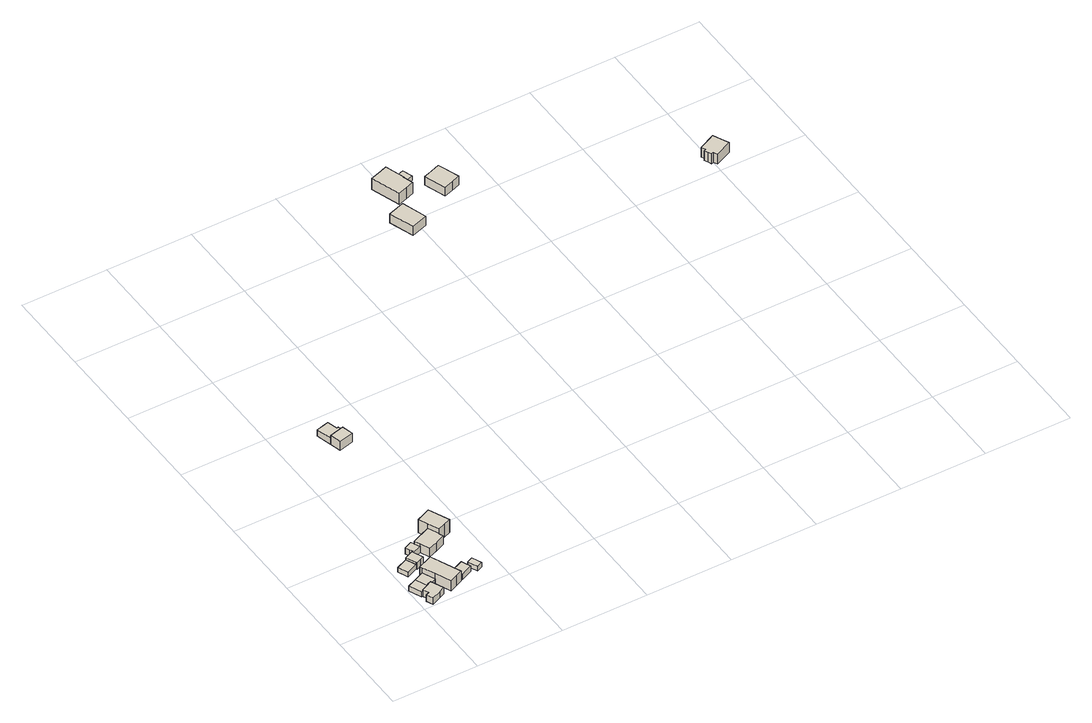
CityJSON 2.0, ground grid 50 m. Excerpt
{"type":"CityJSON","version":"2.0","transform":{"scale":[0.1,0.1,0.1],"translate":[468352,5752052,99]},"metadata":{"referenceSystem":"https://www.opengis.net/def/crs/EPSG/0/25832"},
"CityObjects":{
"building1":{"type":"Building","attributes":{"Gemeindeschluessel":"05754044","BezugspunktDach":"2000","function":"31001_2724","measuredHeight":3.28},"address":[{"country":"Germany","locality":"Verl","thoroughfareNumber":"103","thoroughfareName":"Fichtenteich"}],"geometry":[{"type":"Solid","lod":"1","boundaries":[[[[0,1,2,3,4]],[[5,6,7,8,9]],[[5,9,4,3]],[[6,5,3,2]],[[7,6,2,1]],[[8,7,1,0]],[[9,8,0,4]]]]}]},
"building2":{"type":"Building","attributes":{"Gemeindeschluessel":"05754044","function":"31001_9998"},"address":[{"country":"Germany","locality":"Verl","thoroughfareNumber":"103","thoroughfareName":"Fichtenteich"}],"children":["building2-1","building2-2"]},
"building2-1":{"type":"BuildingPart","attributes":{"BezugspunktDach":"2000","measuredHeight":5.03},"parents":["building2"],"geometry":[{"type":"Solid","lod":"1","boundaries":[[[[10,11,12,13,14,15,16,17,18,19]],[[20,21,22,23,24,25,26,27,28,29]],[[20,29,19,18]],[[21,20,18,17]],[[22,21,17,16]],[[23,22,16,15]],[[24,23,15,14]],[[25,24,14,13]],[[26,25,13,12]],[[27,26,12,11]],[[28,27,11,10]],[[29,28,10,19]]]]}]},
"building2-2":{"type":"BuildingPart","attributes":{"BezugspunktDach":"2000","measuredHeight":3.18},"parents":["building2"],"geometry":[{"type":"Solid","lod":"1","boundaries":[[[[30,31,32,33,34]],[[26,35,36,37,27]],[[26,27,34,33]],[[35,26,33,32]],[[36,35,32,31]],[[37,36,31,30]],[[27,37,30,34]]]]}]},
"building3":{"type":"Building","attributes":{"Gemeindeschluessel":"05754044","BezugspunktDach":"2000","function":"31001_9998","measuredHeight":3.02},"address":[{"country":"Germany","locality":"Verl","thoroughfareNumber":"103","thoroughfareName":"Fichtenteich"}],"geometry":[{"type":"Solid","lod":"1","boundaries":[[[[38,39,40,41]],[[42,43,44,45]],[[42,45,41,40]],[[43,42,40,39]],[[44,43,39,38]],[[45,44,38,41]]]]}]},
"building4":{"type":"Building","attributes":{"Gemeindeschluessel":"05754044","BezugspunktDach":"2000","function":"31001_2721","measuredHeight":8.56},"address":[{"country":"Germany","locality":"Verl","thoroughfareNumber":"103","thoroughfareName":"Fichtenteich"}],"geometry":[{"type":"Solid","lod":"1","boundaries":[[[[46,47,48,49,50,51,52,53]],[[54,37,36,55,56,57,58,59]],[[54,59,53,52]],[[37,54,52,51]],[[36,37,51,50]],[[55,36,50,49]],[[56,55,49,48]],[[57,56,48,47]],[[58,57,47,46]],[[59,58,46,53]]]]}]},
"building5":{"type":"Building","attributes":{"Gemeindeschluessel":"05754044","function":"31001_2724"},"address":[{"country":"Germany","locality":"Verl","thoroughfareNumber":"103","thoroughfareName":"Fichtenteich"}],"children":["building5-1","building5-2","building5-3"]},
"building5-1":{"type":"BuildingPart","attributes":{"BezugspunktDach":"2000","measuredHeight":7.87},"parents":["building5"],"geometry":[{"type":"Solid","lod":"1","boundaries":[[[[60,61,62,63,64,65,66,67,68]],[[69,70,71,72,73,74,75,76,77]],[[69,77,68,67]],[[70,69,67,66]],[[71,70,66,65]],[[72,71,65,64]],[[73,72,64,63]],[[74,73,63,62]],[[75,74,62,61]],[[76,75,61,60]],[[77,76,60,68]]]]}]},
"building5-2":{"type":"BuildingPart","attributes":{"BezugspunktDach":"2000","measuredHeight":6.14},"parents":["building5"],"geometry":[{"type":"Solid","lod":"1","boundaries":[[[[78,79,80,81,82,83,84,85]],[[86,45,44,87,88,89,90,91]],[[86,91,85,84]],[[45,86,84,83]],[[44,45,83,82]],[[87,44,82,81]],[[88,87,81,80]],[[89,88,80,79]],[[90,89,79,78]],[[91,90,78,85]]]]}]},
"building5-3":{"type":"BuildingPart","attributes":{"BezugspunktDach":"2000","measuredHeight":4.93},"parents":["building5"],"geometry":[{"type":"Solid","lod":"1","boundaries":[[[[92,93,94,95,96,97,98,99,100]],[[89,88,101,102,103,104,73,105,72]],[[89,72,100,99]],[[88,89,99,98]],[[101,88,98,97]],[[102,101,97,96]],[[103,102,96,95]],[[104,103,95,94]],[[73,104,94,93]],[[105,73,93,92]],[[72,105,92,100]]]]}]},
"building6":{"type":"Building","attributes":{"Gemeindeschluessel":"05754044","BezugspunktDach":"2000","function":"31001_9998","measuredHeight":3.8},"address":[{"country":"Germany","locality":"Verl","thoroughfareNumber":"103","thoroughfareName":"Fichtenteich"}],"geometry":[{"type":"Solid","lod":"1","boundaries":[[[[106,107,108,109]],[[110,111,112,113]],[[110,113,109,108]],[[111,110,108,107]],[[112,111,107,106]],[[113,112,106,109]]]]}]},
"building7":{"type":"Building","attributes":{"Gemeindeschluessel":"05754044","BezugspunktDach":"2000","function":"31001_9998","measuredHeight":3.56},"address":[{"country":"Germany","locality":"Verl","thoroughfareNumber":"103","thoroughfareName":"Fichtenteich"}],"geometry":[{"type":"Solid","lod":"1","boundaries":[[[[114,115,116,117]],[[118,119,120,121]],[[118,121,117,116]],[[119,118,116,115]],[[120,119,115,114]],[[121,120,114,117]]]]}]},
"building8":{"type":"Building","attributes":{"Gemeindeschluessel":"05754044","BezugspunktDach":"2000","function":"31001_1210","measuredHeight":10.35},"address":[{"country":"Germany","locality":"Verl","thoroughfareNumber":"103","thoroughfareName":"Fichtenteich"}],"geometry":[{"type":"Solid","lod":"1","boundaries":[[[[122,123,124,125,126,127,128]],[[129,130,131,132,133,134,135]],[[129,135,128,127]],[[130,129,127,126]],[[131,130,126,125]],[[132,131,125,124]],[[133,132,124,123]],[[134,133,123,122]],[[135,134,122,128]]]]}]},
"building9":{"type":"Building","attributes":{"Gemeindeschluessel":"05754044","BezugspunktDach":"2000","function":"31001_1010","measuredHeight":8.09},"address":[{"country":"Germany","locality":"Verl","thoroughfareNumber":"102","thoroughfareName":"Fichtenteich"}],"geometry":[{"type":"Solid","lod":"1","boundaries":[[[[136,137,138,139]],[[140,141,142,143]],[[140,143,139,138]],[[141,140,138,137]],[[142,141,137,136]],[[143,142,136,139]]]]}]},
"building10":{"type":"Building","attributes":{"Gemeindeschluessel":"05754044","BezugspunktDach":"2000","function":"31001_2723","measuredHeight":5.77},"address":[{"country":"Germany","locality":"Verl","thoroughfareNumber":"102","thoroughfareName":"Fichtenteich"}],"geometry":[{"type":"Solid","lod":"1","boundaries":[[[[144,145,146,147,148,149,150,151]],[[152,153,142,154,141,155,156,157]],[[152,157,151,150]],[[153,152,150,149]],[[142,153,149,148]],[[154,142,148,147]],[[141,154,147,146]],[[155,141,146,145]],[[156,155,145,144]],[[157,156,144,151]]]]}]},
"building11":{"type":"Building","attributes":{"Gemeindeschluessel":"05754044","BezugspunktDach":"2000","function":"31001_2724","measuredHeight":6.7},"address":[{"country":"Germany","locality":"Verl","thoroughfareNumber":"86","thoroughfareName":"Fichtenteich"}],"geometry":[{"type":"Solid","lod":"1","boundaries":[[[[158,159,160,161]],[[162,163,164,165]],[[162,165,161,160]],[[163,162,160,159]],[[164,163,159,158]],[[165,164,158,161]]]]}]},
"building12":{"type":"Building","attributes":{"Gemeindeschluessel":"05754044","function":"31001_9998"},"address":[{"country":"Germany","locality":"Verl","thoroughfareNumber":"86","thoroughfareName":"Fichtenteich"}],"children":["building12-1","building12-2"]},
"building12-1":{"type":"BuildingPart","attributes":{"BezugspunktDach":"2000","measuredHeight":10.26},"parents":["building12"],"geometry":[{"type":"Solid","lod":"1","boundaries":[[[[166,167,168,169,170,171,172,173,174]],[[175,176,177,178,179,180,181,182,183]],[[175,183,174,173]],[[176,175,173,172]],[[177,176,172,171]],[[178,177,171,170]],[[179,178,170,169]],[[180,179,169,168]],[[181,180,168,167]],[[182,181,167,166]],[[183,182,166,174]]]]}]},
"building12-2":{"type":"BuildingPart","attributes":{"BezugspunktDach":"2000","measuredHeight":3.13},"parents":["building12"],"geometry":[{"type":"Solid","lod":"1","boundaries":[[[[184,185,186,187]],[[180,179,188,189]],[[180,189,187,186]],[[179,180,186,185]],[[188,179,185,184]],[[189,188,184,187]]]]}]},
"building13":{"type":"Building","attributes":{"Gemeindeschluessel":"05754044","BezugspunktDach":"2000","function":"31001_1210","measuredHeight":7.94},"address":[{"country":"Germany","locality":"Verl","thoroughfareNumber":"86","thoroughfareName":"Fichtenteich"}],"geometry":[{"type":"Solid","lod":"1","boundaries":[[[[190,191,192,193,194,195,196]],[[197,198,199,200,201,202,203]],[[197,203,196,195]],[[198,197,195,194]],[[199,198,194,193]],[[200,199,193,192]],[[201,200,192,191]],[[202,201,191,190]],[[203,202,190,196]]]]}]},
"building14":{"type":"Building","attributes":{"Gemeindeschluessel":"05754044","BezugspunktDach":"2000","function":"31001_1010","measuredHeight":8.92},"address":[{"country":"Germany","locality":"Verl","thoroughfareNumber":"75","thoroughfareName":"Fichtenteich"}],"geometry":[{"type":"Solid","lod":"1","boundaries":[[[[204,205,206,207,208,209,210,211,212,213]],[[214,215,216,217,218,219,220,221,222,223]],[[214,223,213,212]],[[215,214,212,211]],[[216,215,211,210]],[[217,216,210,209]],[[218,217,209,208]],[[219,218,208,207]],[[220,219,207,206]],[[221,220,206,205]],[[222,221,205,204]],[[223,222,204,213]]]]}]}
},
"vertices":[
[86,101,50],[55,174,50],[1,151,50],[33,78,50],[40,81,50],[33,78,18],[1,151,18],[55,174,18],[86,101,18],[40,81,18],
[139,38,60],[106,112,60],[85,103,60],[86,101,60],[74,95,60],[40,81,60],[54,47,60],[36,39,60],[52,2,60],[104,24,60],[52,2,17],[36,39,17],[54,47,17],[40,81,17],[74,95,17],[86,101,17],[85,103,17],[106,112,17],[139,38,17],[104,24,17],
[143,129,49],[112,200,49],[55,174,49],[85,103,49],[106,112,49],[55,174,17],[112,200,17],[143,129,17],
[94,328,48],[30,300,48],[55,242,48],[120,270,48],[55,242,18],[30,300,18],[94,328,18],[120,270,18],
[264,76,83],[189,249,83],[148,231,83],[106,213,83],[112,200,83],[143,129,83],[182,40,83],[223,58,83],[182,40,17],[106,213,17],[148,231,17],[189,249,17],[264,76,17],[223,58,17],
[326,380,75],[298,443,75],[241,420,75],[188,397,75],[202,364,75],[225,310,75],[279,332,75],[333,355,75],[323,378,75],[333,355,18],[279,332,18],[225,310,18],[202,364,18],[188,397,18],[241,420,18],[298,443,18],[326,380,18],[323,378,18],
[173,286,61],[149,342,61],[145,350,61],[120,339,61],[94,328,61],[120,270,61],[122,264,61],[148,275,61],[122,264,18],[120,339,18],[145,350,18],[149,342,18],[173,286,18],[148,275,18],
[191,390,59],[188,397,59],[180,415,59],[134,395,59],[145,370,59],[153,353,59],[145,350,59],[149,342,59],[202,364,59],[153,353,18],[145,370,18],[134,395,18],[180,415,18],[191,390,18],
[319,162,55],[254,134,55],[276,82,55],[341,110,55],[276,82,17],[254,134,17],[319,162,17],[341,110,17],
[382,165,49],[349,150,49],[373,95,49],[406,109,49],[373,95,18],[349,150,18],[382,165,18],[406,109,18],
[407,414,104],[355,532,104],[315,515,104],[274,497,104],[298,443,104],[326,380,104],[366,397,104],[326,380,17],[298,443,17],[274,497,17],[315,515,17],[355,532,17],[407,414,17],[366,397,17],
[339,1314,73],[255,1293,73],[272,1229,73],[356,1250,73],[272,1229,13],[255,1293,13],[339,1314,13],[356,1250,13],
[269,1390,56],[232,1381,56],[255,1293,56],[292,1302,56],[339,1314,56],[332,1342,56],[321,1339,56],[305,1399,56],[321,1339,13],[332,1342,13],[292,1302,13],[232,1381,13],[269,1390,13],[305,1399,13],
[1485,2579,69],[1390,2547,69],[1438,2403,69],[1533,2435,69],[1438,2403,9],[1390,2547,9],[1485,2579,9],[1533,2435,9],
[1600,2666,88],[1580,2727,88],[1584,2728,88],[1564,2787,88],[1548,2837,88],[1493,2818,88],[1442,2802,88],[1499,2633,88],[1549,2649,88],[1499,2633,15],[1442,2802,15],[1493,2818,15],[1548,2837,15],[1564,2787,15],[1584,2728,15],[1580,2727,15],[1600,2666,15],[1549,2649,15],
[1629,2808,46],[1564,2787,46],[1584,2728,46],[1648,2750,46],[1629,2808,15],[1648,2750,15],
[1826,2592,80],[1782,2716,80],[1732,2699,80],[1723,2696,80],[1681,2681,80],[1724,2557,80],[1775,2574,80],[1724,2557,21],[1681,2681,21],[1723,2696,21],[1732,2699,21],[1782,2716,21],[1826,2592,21],[1775,2574,21],
[3076,2118,95],[3055,2162,95],[2959,2117,95],[2971,2093,95],[2958,2088,95],[2968,2067,95],[2977,2047,95],[2990,2052,95],[3001,2029,95],[3097,2073,95],[3001,2029,30],[2990,2052,30],[2977,2047,30],[2968,2067,30],[2958,2088,30],[2971,2093,30],[2959,2117,30],[3055,2162,30],[3076,2118,30],[3097,2073,30]
]}
